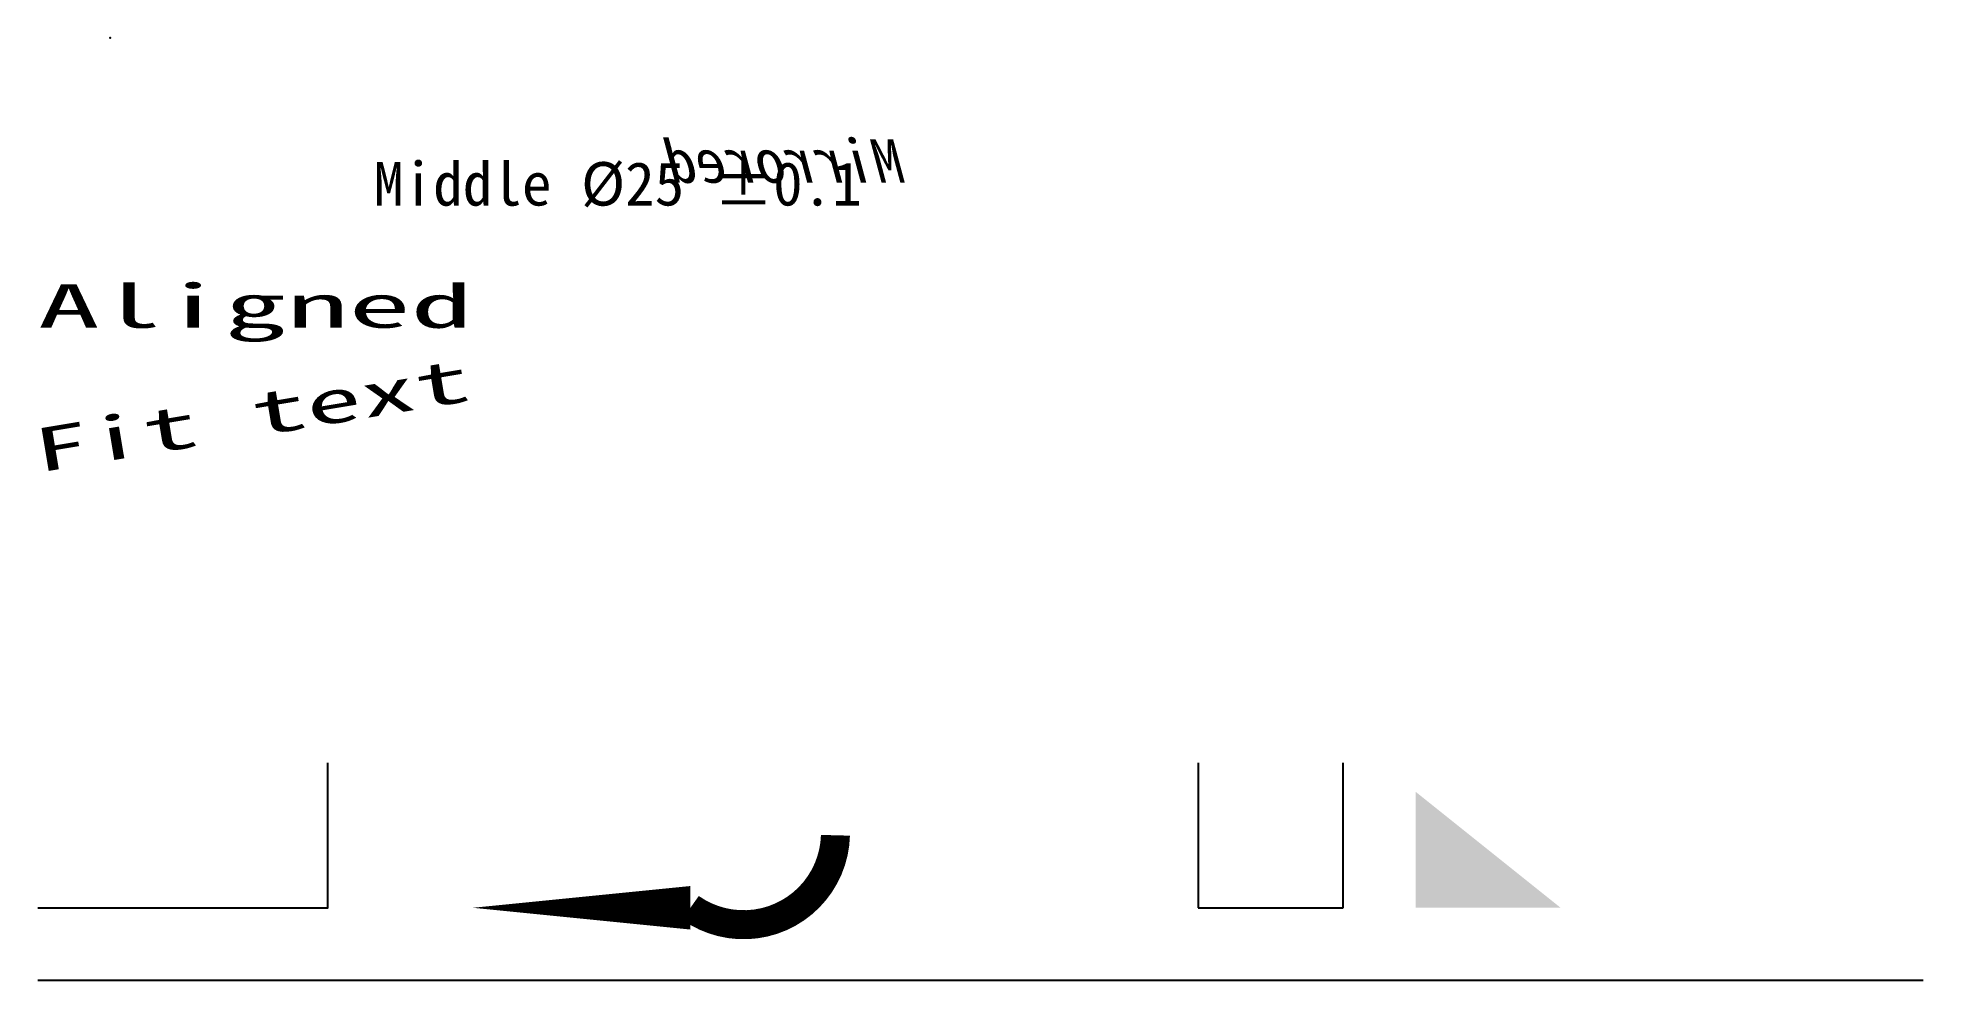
# Model space of a CAD drawing. Header units: metres. Extents: x 0 to 130, y -5 to 60.
import ezdxf
from ezdxf.enums import TextEntityAlignment as Align

# ---------------------------------------------------------------- set-up
doc = ezdxf.new("R2010")
doc.units = ezdxf.units.M

msp = doc.modelspace()

# ---------------------------------------------------------------- linework, layer by layer
at = {"color": 5}
msp.add_line((0, -5), (130, -5), dxfattribs=at)
at = {"color": 1}
msp.add_lwpolyline([(30, 0, 0, 3, 0), (45, 0, 2, 2, 0.6), (55, 5, 0, 0, 0), (60, 15, 0, 0, 0)], format="xyseb", dxfattribs=at)
at = {"color": 3}
msp.add_lwpolyline([(0, 0), (20, 0), (20, 10)], dxfattribs=at)
at = {"color": 5}
msp.add_point((5, 60), dxfattribs=at)
at = {"color": 30}
msp.add_solid([(95, 0), (105, 0), (95, 8)], dxfattribs=at)
at = {"color": 2, "invisible_edges": 4}
msp.add_3dface([(80, 0), (90, 0, 5), (90, 10), (80, 10)], dxfattribs=at)

# ---------------------------------------------------------------- texts
at = {"color": 6, "oblique": 15, "text_generation_flag": 2}
msp.add_text('Mirrored', height=3, dxfattribs=at).set_placement((60, 50))
at = {"color": 6}
msp.add_text('Middle %%c25 %%p0.1', height=3, dxfattribs=at).set_placement((40, 50), align=Align.MIDDLE)
msp.add_text('Aligned', height=3, dxfattribs=at).set_placement((0, 40), (30, 40), align=Align.ALIGNED)
msp.add_text('Fit text', height=3, dxfattribs=at).set_placement((0, 30), (30, 35), align=Align.FIT)

doc.saveas('drawing.dxf')
